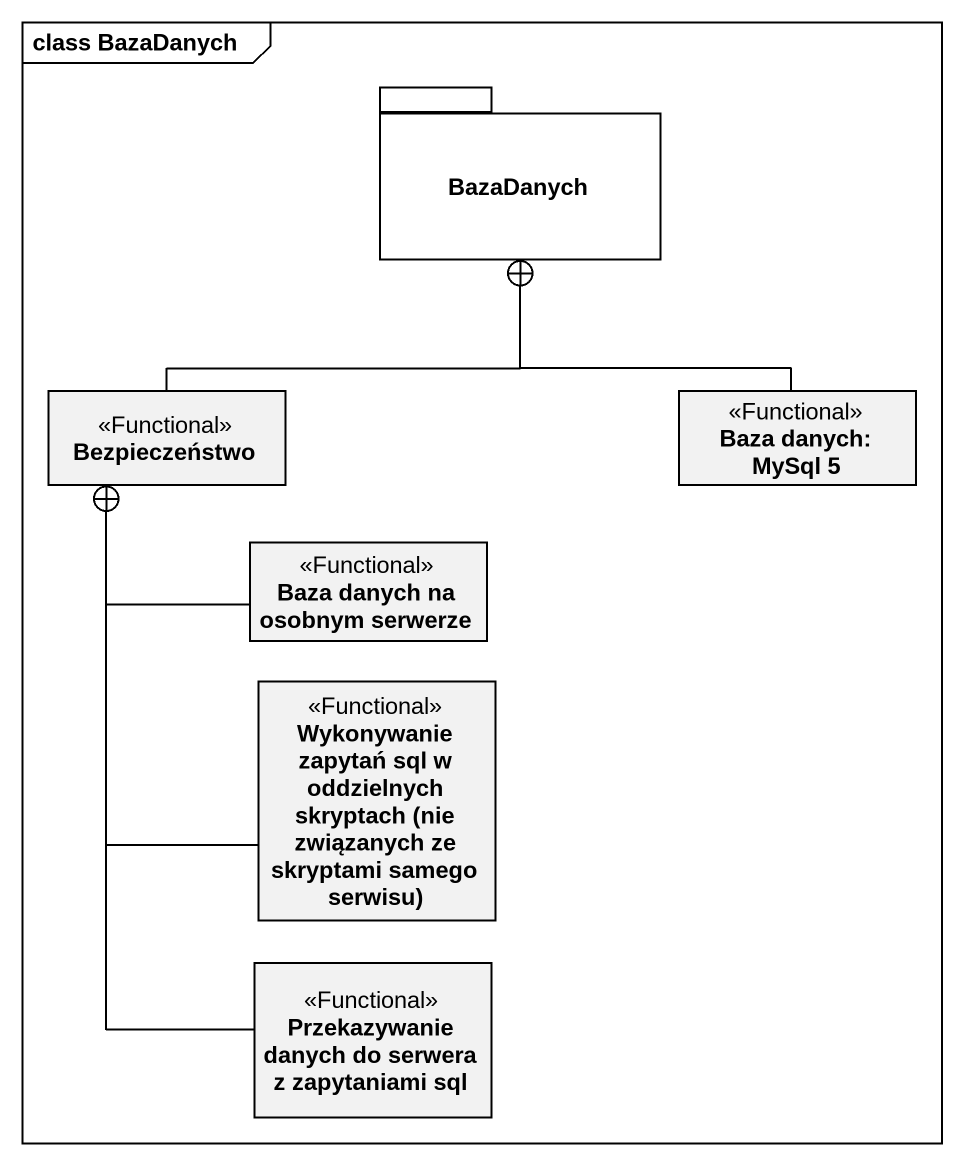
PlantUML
@startuml
mainframe class BazaDanych
hide circle
hide empty members
package BazaDanych {
}
class Bezpieczeństwo <<Functional>>
class "Baza danych: MySql 5" as Baza_danych_MySql_5 <<Functional>>
class "Baza danych na osobnym serwerze" as Baza_danych_na_osobnym <<Functional>>
class "Wykonywanie zapytań sql w oddzielnych skryptach (nie związanych ze skryptami samego serwisu)" as Wykonywanie_zapytań_sql_w <<Functional>>
class "Przekazywanie danych do serwera z zapytaniami sql" as Przekazywanie_danych_do <<Functional>>
Bezpieczeństwo -up-+ BazaDanych
Baza_danych_MySql_5 -up-+ BazaDanych
Baza_danych_na_osobnym -up-+ Bezpieczeństwo
Wykonywanie_zapytań_sql_w -up-+ Bezpieczeństwo
Przekazywanie_danych_do -up-+ Bezpieczeństwo
@enduml
